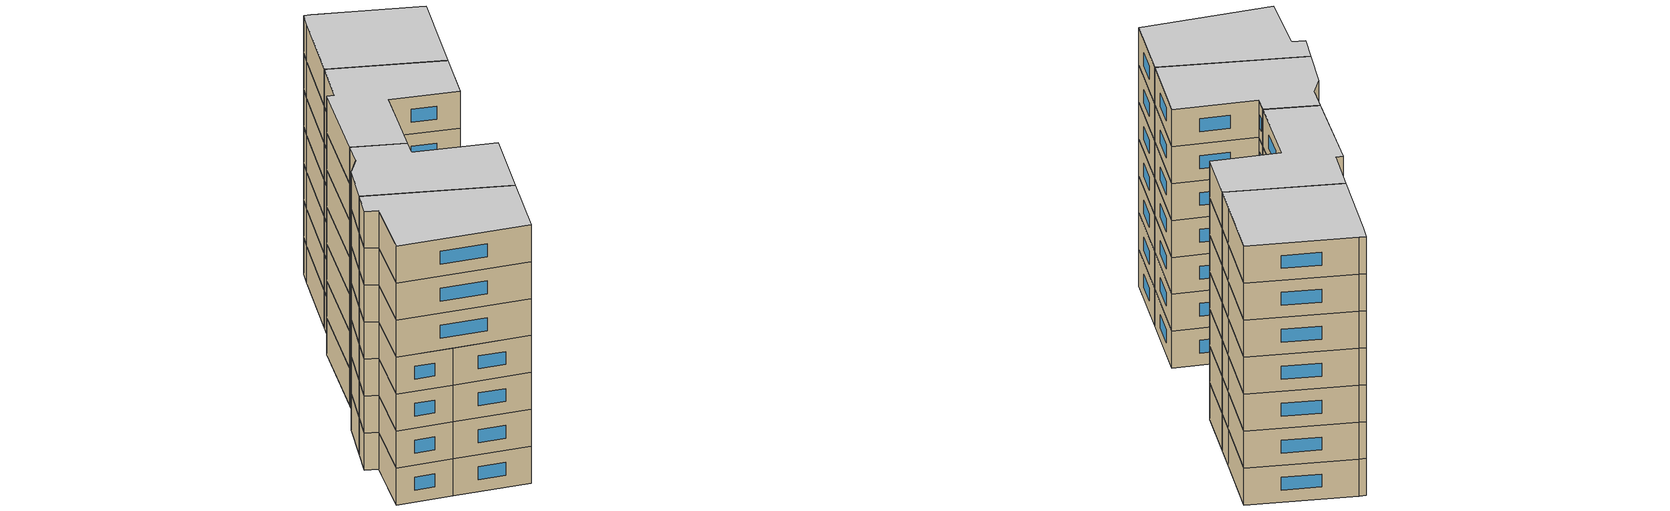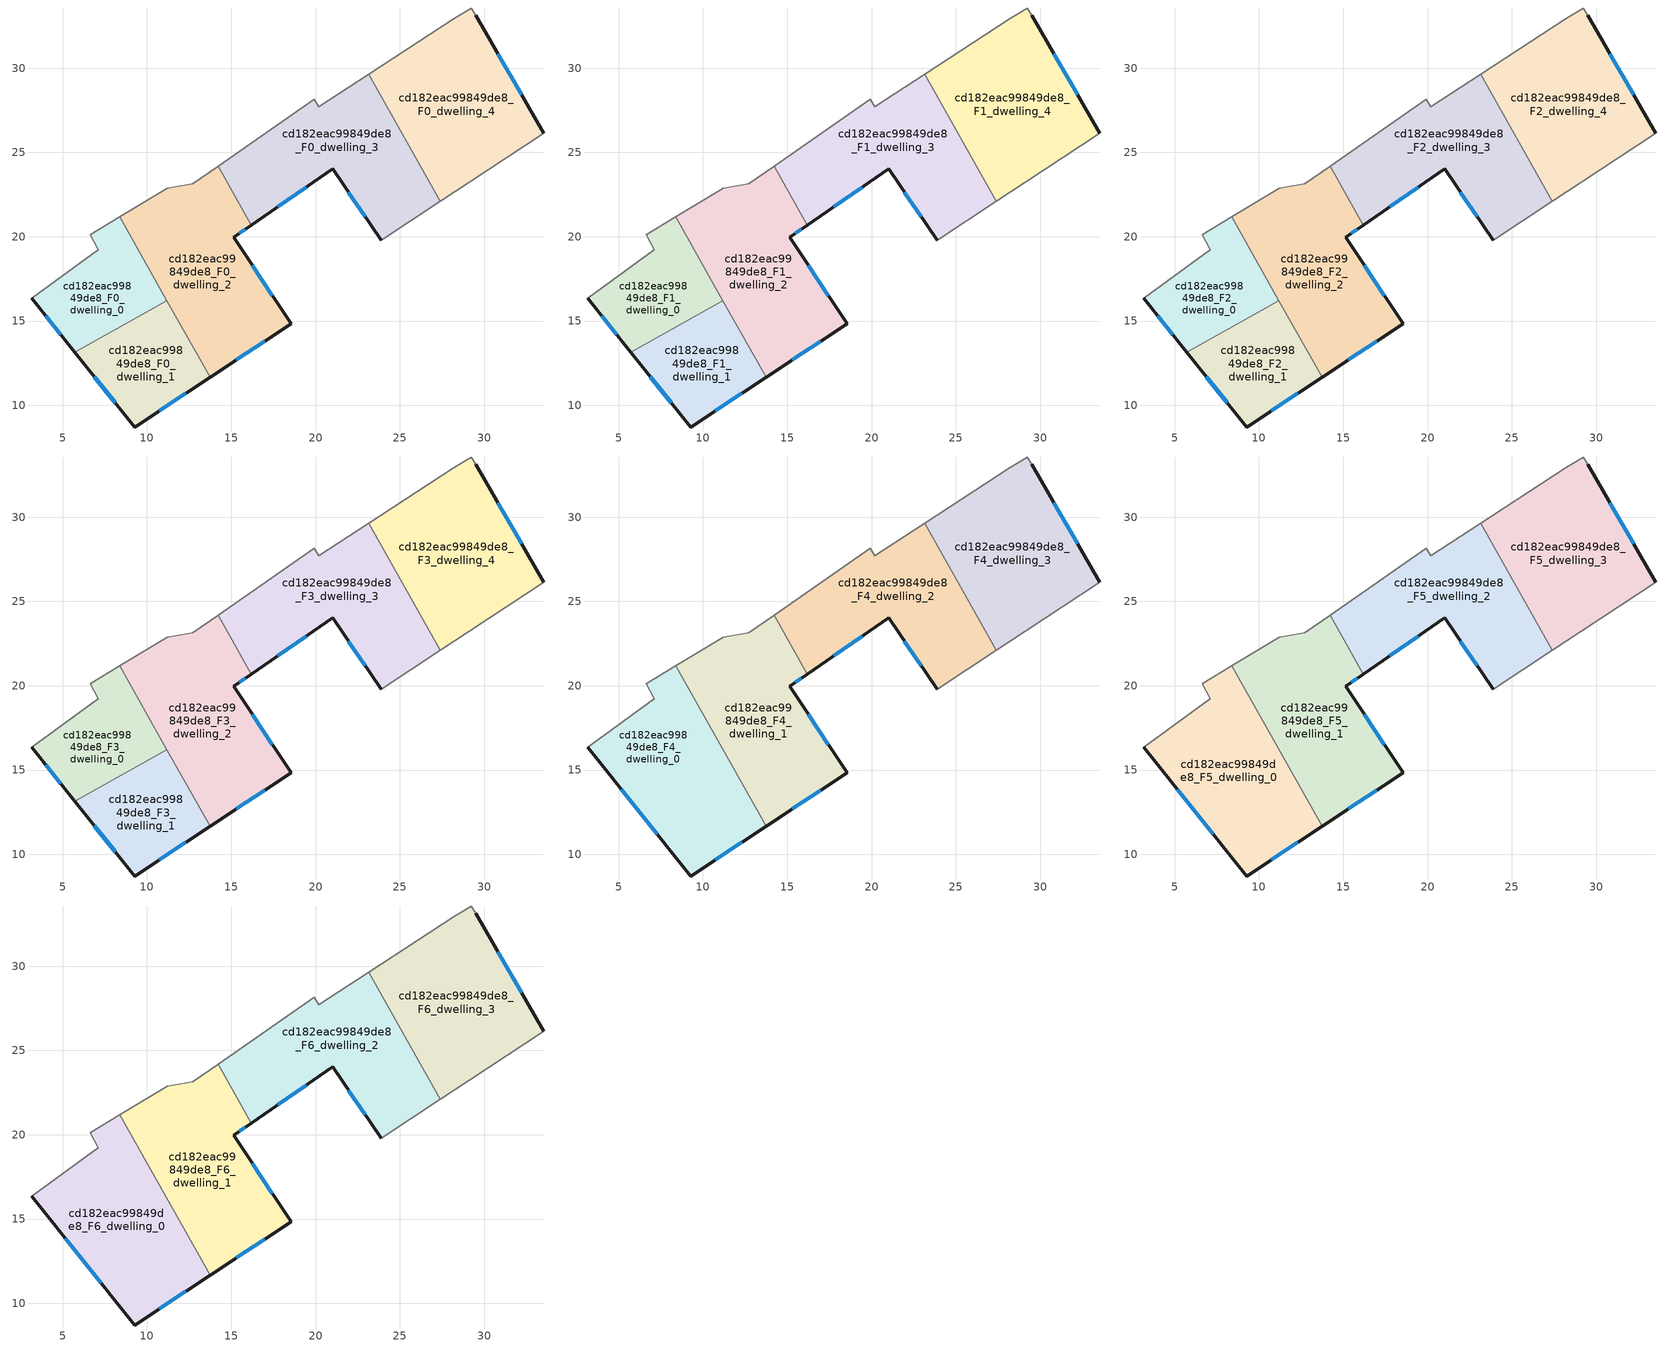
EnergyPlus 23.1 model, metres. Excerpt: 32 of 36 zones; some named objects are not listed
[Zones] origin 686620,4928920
cd182eac99849de8_F0_dwelling_0
 floor ground (EU_floor_Construction): 8.39,21.18 11.18,16.21 5.73,13.15 3.15,16.36 7.1,19.23 6.64,20.12 z0
 wall outside (EU_wall_Construction): 3.15,16.36 5.73,13.15 z0:3
 wall adiabatic (EU_wall_Construction): 8.39,21.18 6.64,20.12 7.1,19.23 3.15,16.36 z0:3
 wall to cd182eac99849de8_F0_dwelling_1 (EU_wall_Construction): 5.73,13.15 11.18,16.21 z0:3
 wall to cd182eac99849de8_F0_dwelling_2 (EU_wall_Construction): 11.18,16.21 8.39,21.18 z0:3
 window (EU_Window_Construction): 3.99,15.31 4.89,14.19 z0.98:2.02
cd182eac99849de8_F0_dwelling_1
 floor ground (EU_floor_Construction): 11.18,16.21 13.74,11.67 9.28,8.72 5.73,13.15 z0
 wall outside (EU_wall_Construction): 5.73,13.15 9.28,8.72 13.74,11.67 z0:3
 wall to cd182eac99849de8_F0_dwelling_2 (EU_wall_Construction): 13.74,11.67 11.18,16.21 z0:3
 window (EU_Window_Construction): 10.73,9.68 12.29,10.71 / 6.89,11.71 8.13,10.16 z0.98:2.02
cd182eac99849de8_F0_dwelling_2
 floor ground (EU_floor_Construction): 16.18,20.68 15.14,19.97 18.54,14.84 13.74,11.67 8.39,21.18 11.21,22.89 12.72,23.14 14.21,24.18 z0
 wall outside (EU_wall_Construction): 13.74,11.67 18.54,14.84 15.14,19.97 16.18,20.68 z0:3
 wall adiabatic (EU_wall_Construction): 14.21,24.18 12.72,23.14 11.21,22.89 8.39,21.18 z0:3
 wall to cd182eac99849de8_F0_dwelling_3 (EU_wall_Construction): 16.18,20.68 14.21,24.18 z0:3
 window (EU_Window_Construction): 15.48,20.2 15.84,20.45 / 17.44,16.51 16.25,18.3 / 15.3,12.7 16.98,13.81 z0.98:2.02
cd182eac99849de8_F0_dwelling_3
 floor ground (EU_floor_Construction): 23.15,29.63 27.39,22.1 23.88,19.8 21,24.03 16.18,20.68 14.21,24.18 19.91,28.16 20.18,27.7 z0
 wall outside (EU_wall_Construction): 16.18,20.68 21,24.03 23.88,19.8 z0:3
 wall adiabatic (EU_wall_Construction): 23.88,19.8 27.39,22.1 / 23.15,29.63 20.18,27.7 19.91,28.16 14.21,24.18 z0:3
 wall to cd182eac99849de8_F0_dwelling_4 (EU_wall_Construction): 27.39,22.1 23.15,29.63 z0:3
 window (EU_Window_Construction): 21.94,22.65 22.95,21.17 / 17.75,21.77 19.43,22.94 z0.98:2.02
cd182eac99849de8_F0_dwelling_4
 floor ground (EU_floor_Construction): 29.49,33.14 33.54,26.14 29.11,23.24 27.39,22.1 23.15,29.63 28.19,32.92 29.23,33.57 z0
 wall outside (EU_wall_Construction): 33.54,26.14 29.49,33.14 z0:3
 wall adiabatic (EU_wall_Construction): 27.39,22.1 29.11,23.24 33.54,26.14 / 29.49,33.14 29.23,33.57 28.19,32.92 23.15,29.63 z0:3
 window (EU_Window_Construction): 32.23,28.41 30.81,30.86 z0.98:2.02
cd182eac99849de8_F1_dwelling_0
 floor to cd182eac99849de8_F0_dwelling_0 (EU_floor_Construction): 8.39,21.18 11.18,16.21 5.73,13.15 3.15,16.36 7.1,19.23 6.64,20.12 z3
 wall outside (EU_wall_Construction): 3.15,16.36 5.73,13.15 z3:6
 wall adiabatic (EU_wall_Construction): 8.39,21.18 6.64,20.12 7.1,19.23 3.15,16.36 z3:6
 wall to cd182eac99849de8_F1_dwelling_1 (EU_wall_Construction): 5.73,13.15 11.18,16.21 z3:6
 wall to cd182eac99849de8_F1_dwelling_2 (EU_wall_Construction): 11.18,16.21 8.39,21.18 z3:6
 window (EU_Window_Construction): 3.99,15.31 4.89,14.19 z3.98:5.02
cd182eac99849de8_F1_dwelling_1
 floor to cd182eac99849de8_F0_dwelling_1 (EU_floor_Construction): 11.18,16.21 13.74,11.67 9.28,8.72 5.73,13.15 z3
 wall outside (EU_wall_Construction): 5.73,13.15 9.28,8.72 13.74,11.67 z3:6
 wall to cd182eac99849de8_F1_dwelling_2 (EU_wall_Construction): 13.74,11.67 11.18,16.21 z3:6
 window (EU_Window_Construction): 10.73,9.68 12.29,10.71 / 6.89,11.71 8.13,10.16 z3.98:5.02
cd182eac99849de8_F1_dwelling_2
 floor to cd182eac99849de8_F0_dwelling_2 (EU_floor_Construction): 16.18,20.68 15.14,19.97 18.54,14.84 13.74,11.67 8.39,21.18 11.21,22.89 12.72,23.14 14.21,24.18 z3
 wall outside (EU_wall_Construction): 13.74,11.67 18.54,14.84 15.14,19.97 16.18,20.68 z3:6
 wall adiabatic (EU_wall_Construction): 14.21,24.18 12.72,23.14 11.21,22.89 8.39,21.18 z3:6
 wall to cd182eac99849de8_F1_dwelling_3 (EU_wall_Construction): 16.18,20.68 14.21,24.18 z3:6
 window (EU_Window_Construction): 15.48,20.2 15.84,20.45 / 17.44,16.51 16.25,18.3 / 15.3,12.7 16.98,13.81 z3.98:5.02
cd182eac99849de8_F1_dwelling_3
 floor to cd182eac99849de8_F0_dwelling_3 (EU_floor_Construction): 23.15,29.63 27.39,22.1 23.88,19.8 21,24.03 16.18,20.68 14.21,24.18 19.91,28.16 20.18,27.7 z3
 wall outside (EU_wall_Construction): 16.18,20.68 21,24.03 23.88,19.8 z3:6
 wall adiabatic (EU_wall_Construction): 23.88,19.8 27.39,22.1 / 23.15,29.63 20.18,27.7 19.91,28.16 14.21,24.18 z3:6
 wall to cd182eac99849de8_F1_dwelling_4 (EU_wall_Construction): 27.39,22.1 23.15,29.63 z3:6
 window (EU_Window_Construction): 21.94,22.65 22.95,21.17 / 17.75,21.77 19.43,22.94 z3.98:5.02
cd182eac99849de8_F1_dwelling_4
 floor to cd182eac99849de8_F0_dwelling_4 (EU_floor_Construction): 29.49,33.14 33.54,26.14 29.11,23.24 27.39,22.1 23.15,29.63 28.19,32.92 29.23,33.57 z3
 wall outside (EU_wall_Construction): 33.54,26.14 29.49,33.14 z3:6
 wall adiabatic (EU_wall_Construction): 27.39,22.1 29.11,23.24 33.54,26.14 / 29.49,33.14 29.23,33.57 28.19,32.92 23.15,29.63 z3:6
 window (EU_Window_Construction): 32.23,28.41 30.81,30.86 z3.98:5.02
cd182eac99849de8_F2_dwelling_0
 floor to cd182eac99849de8_F1_dwelling_0 (EU_floor_Construction): 8.39,21.18 11.18,16.21 5.73,13.15 3.15,16.36 7.1,19.23 6.64,20.12 z6
 wall outside (EU_wall_Construction): 3.15,16.36 5.73,13.15 z6:9
 wall adiabatic (EU_wall_Construction): 8.39,21.18 6.64,20.12 7.1,19.23 3.15,16.36 z6:9
 wall to cd182eac99849de8_F2_dwelling_1 (EU_wall_Construction): 5.73,13.15 11.18,16.21 z6:9
 wall to cd182eac99849de8_F2_dwelling_2 (EU_wall_Construction): 11.18,16.21 8.39,21.18 z6:9
 window (EU_Window_Construction): 3.99,15.31 4.89,14.19 z6.98:8.02
cd182eac99849de8_F2_dwelling_1
 floor to cd182eac99849de8_F1_dwelling_1 (EU_floor_Construction): 11.18,16.21 13.74,11.67 9.28,8.72 5.73,13.15 z6
 wall outside (EU_wall_Construction): 5.73,13.15 9.28,8.72 13.74,11.67 z6:9
 wall to cd182eac99849de8_F2_dwelling_2 (EU_wall_Construction): 13.74,11.67 11.18,16.21 z6:9
 window (EU_Window_Construction): 10.73,9.68 12.29,10.71 / 6.89,11.71 8.13,10.16 z6.98:8.02
cd182eac99849de8_F2_dwelling_2
 floor to cd182eac99849de8_F1_dwelling_2 (EU_floor_Construction): 16.18,20.68 15.14,19.97 18.54,14.84 13.74,11.67 8.39,21.18 11.21,22.89 12.72,23.14 14.21,24.18 z6
 wall outside (EU_wall_Construction): 13.74,11.67 18.54,14.84 15.14,19.97 16.18,20.68 z6:9
 wall adiabatic (EU_wall_Construction): 14.21,24.18 12.72,23.14 11.21,22.89 8.39,21.18 z6:9
 wall to cd182eac99849de8_F2_dwelling_3 (EU_wall_Construction): 16.18,20.68 14.21,24.18 z6:9
 window (EU_Window_Construction): 15.48,20.2 15.84,20.45 / 17.44,16.51 16.25,18.3 / 15.3,12.7 16.98,13.81 z6.98:8.02
cd182eac99849de8_F2_dwelling_3
 floor to cd182eac99849de8_F1_dwelling_3 (EU_floor_Construction): 23.15,29.63 27.39,22.1 23.88,19.8 21,24.03 16.18,20.68 14.21,24.18 19.91,28.16 20.18,27.7 z6
 wall outside (EU_wall_Construction): 16.18,20.68 21,24.03 23.88,19.8 z6:9
 wall adiabatic (EU_wall_Construction): 23.88,19.8 27.39,22.1 / 23.15,29.63 20.18,27.7 19.91,28.16 14.21,24.18 z6:9
 wall to cd182eac99849de8_F2_dwelling_4 (EU_wall_Construction): 27.39,22.1 23.15,29.63 z6:9
 window (EU_Window_Construction): 21.94,22.65 22.95,21.17 / 17.75,21.77 19.43,22.94 z6.98:8.02
cd182eac99849de8_F2_dwelling_4
 floor to cd182eac99849de8_F1_dwelling_4 (EU_floor_Construction): 29.49,33.14 33.54,26.14 29.11,23.24 27.39,22.1 23.15,29.63 28.19,32.92 29.23,33.57 z6
 wall outside (EU_wall_Construction): 33.54,26.14 29.49,33.14 z6:9
 wall adiabatic (EU_wall_Construction): 27.39,22.1 29.11,23.24 33.54,26.14 / 29.49,33.14 29.23,33.57 28.19,32.92 23.15,29.63 z6:9
 window (EU_Window_Construction): 32.23,28.41 30.81,30.86 z6.98:8.02
cd182eac99849de8_F3_dwelling_0
 floor to cd182eac99849de8_F2_dwelling_0 (EU_floor_Construction): 8.39,21.18 11.18,16.21 5.73,13.15 3.15,16.36 7.1,19.23 6.64,20.12 z9
 wall outside (EU_wall_Construction): 3.15,16.36 5.73,13.15 z9:12
 wall adiabatic (EU_wall_Construction): 8.39,21.18 6.64,20.12 7.1,19.23 3.15,16.36 z9:12
 wall to cd182eac99849de8_F3_dwelling_1 (EU_wall_Construction): 5.73,13.15 11.18,16.21 z9:12
 wall to cd182eac99849de8_F3_dwelling_2 (EU_wall_Construction): 11.18,16.21 8.39,21.18 z9:12
 window (EU_Window_Construction): 3.99,15.31 4.89,14.19 z9.98:11.02
cd182eac99849de8_F3_dwelling_1
 floor to cd182eac99849de8_F2_dwelling_1 (EU_floor_Construction): 11.18,16.21 13.74,11.67 9.28,8.72 5.73,13.15 z9
 wall outside (EU_wall_Construction): 5.73,13.15 9.28,8.72 13.74,11.67 z9:12
 wall to cd182eac99849de8_F3_dwelling_2 (EU_wall_Construction): 13.74,11.67 11.18,16.21 z9:12
 window (EU_Window_Construction): 10.73,9.68 12.29,10.71 / 6.89,11.71 8.13,10.16 z9.98:11.02
cd182eac99849de8_F3_dwelling_2
 floor to cd182eac99849de8_F2_dwelling_2 (EU_floor_Construction): 16.18,20.68 15.14,19.97 18.54,14.84 13.74,11.67 8.39,21.18 11.21,22.89 12.72,23.14 14.21,24.18 z9
 wall outside (EU_wall_Construction): 13.74,11.67 18.54,14.84 15.14,19.97 16.18,20.68 z9:12
 wall adiabatic (EU_wall_Construction): 14.21,24.18 12.72,23.14 11.21,22.89 8.39,21.18 z9:12
 wall to cd182eac99849de8_F3_dwelling_3 (EU_wall_Construction): 16.18,20.68 14.21,24.18 z9:12
 window (EU_Window_Construction): 15.48,20.2 15.84,20.45 / 17.44,16.51 16.25,18.3 / 15.3,12.7 16.98,13.81 z9.98:11.02
cd182eac99849de8_F3_dwelling_3
 floor to cd182eac99849de8_F2_dwelling_3 (EU_floor_Construction): 23.15,29.63 27.39,22.1 23.88,19.8 21,24.03 16.18,20.68 14.21,24.18 19.91,28.16 20.18,27.7 z9
 wall outside (EU_wall_Construction): 16.18,20.68 21,24.03 23.88,19.8 z9:12
 wall adiabatic (EU_wall_Construction): 23.88,19.8 27.39,22.1 / 23.15,29.63 20.18,27.7 19.91,28.16 14.21,24.18 z9:12
 wall to cd182eac99849de8_F3_dwelling_4 (EU_wall_Construction): 27.39,22.1 23.15,29.63 z9:12
 window (EU_Window_Construction): 21.94,22.65 22.95,21.17 / 17.75,21.77 19.43,22.94 z9.98:11.02
cd182eac99849de8_F3_dwelling_4
 floor to cd182eac99849de8_F2_dwelling_4 (EU_floor_Construction): 29.49,33.14 33.54,26.14 29.11,23.24 27.39,22.1 23.15,29.63 28.19,32.92 29.23,33.57 z9
 wall outside (EU_wall_Construction): 33.54,26.14 29.49,33.14 z9:12
 wall adiabatic (EU_wall_Construction): 27.39,22.1 29.11,23.24 33.54,26.14 / 29.49,33.14 29.23,33.57 28.19,32.92 23.15,29.63 z9:12
 window (EU_Window_Construction): 32.23,28.41 30.81,30.86 z9.98:11.02
cd182eac99849de8_F4_dwelling_0
 floor to cd182eac99849de8_F3_dwelling_0 (EU_floor_Construction): 8.39,21.18 11.18,16.21 5.73,13.15 3.15,16.36 7.1,19.23 6.64,20.12 z12
 floor to cd182eac99849de8_F3_dwelling_1 (EU_floor_Construction): 11.18,16.21 13.74,11.67 9.28,8.72 5.73,13.15 z12
 wall outside (EU_wall_Construction): 3.15,16.36 9.28,8.72 13.74,11.67 z12:15
 wall adiabatic (EU_wall_Construction): 8.39,21.18 6.64,20.12 7.1,19.23 3.15,16.36 z12:15
 wall to cd182eac99849de8_F4_dwelling_1 (EU_wall_Construction): 13.74,11.67 8.39,21.18 z12:15
 window (EU_Window_Construction): 5.15,13.87 7.29,11.2 / 10.73,9.68 12.29,10.71 z12.98:14.02
cd182eac99849de8_F4_dwelling_1
 floor to cd182eac99849de8_F3_dwelling_2 (EU_floor_Construction): 16.18,20.68 15.14,19.97 18.54,14.84 13.74,11.67 8.39,21.18 11.21,22.89 12.72,23.14 14.21,24.18 z12
 wall outside (EU_wall_Construction): 13.74,11.67 18.54,14.84 15.14,19.97 16.18,20.68 z12:15
 wall adiabatic (EU_wall_Construction): 14.21,24.18 12.72,23.14 11.21,22.89 8.39,21.18 z12:15
 wall to cd182eac99849de8_F4_dwelling_2 (EU_wall_Construction): 16.18,20.68 14.21,24.18 z12:15
 window (EU_Window_Construction): 15.48,20.2 15.84,20.45 / 17.44,16.51 16.25,18.3 / 15.3,12.7 16.98,13.81 z12.98:14.02
cd182eac99849de8_F4_dwelling_2
 floor to cd182eac99849de8_F3_dwelling_3 (EU_floor_Construction): 23.15,29.63 27.39,22.1 23.88,19.8 21,24.03 16.18,20.68 14.21,24.18 19.91,28.16 20.18,27.7 z12
 wall outside (EU_wall_Construction): 16.18,20.68 21,24.03 23.88,19.8 z12:15
 wall adiabatic (EU_wall_Construction): 23.88,19.8 27.39,22.1 / 23.15,29.63 20.18,27.7 19.91,28.16 14.21,24.18 z12:15
 wall to cd182eac99849de8_F4_dwelling_3 (EU_wall_Construction): 27.39,22.1 23.15,29.63 z12:15
 window (EU_Window_Construction): 21.94,22.65 22.95,21.17 / 17.75,21.77 19.43,22.94 z12.98:14.02
cd182eac99849de8_F4_dwelling_3
 floor to cd182eac99849de8_F3_dwelling_4 (EU_floor_Construction): 29.49,33.14 33.54,26.14 29.11,23.24 27.39,22.1 23.15,29.63 28.19,32.92 29.23,33.57 z12
 wall outside (EU_wall_Construction): 33.54,26.14 29.49,33.14 z12:15
 wall adiabatic (EU_wall_Construction): 27.39,22.1 29.11,23.24 33.54,26.14 / 29.49,33.14 29.23,33.57 28.19,32.92 23.15,29.63 z12:15
 window (EU_Window_Construction): 32.23,28.41 30.81,30.86 z12.98:14.02
cd182eac99849de8_F5_dwelling_0
 floor to cd182eac99849de8_F4_dwelling_0 (EU_floor_Construction): 8.39,21.18 13.74,11.67 9.28,8.72 3.15,16.36 7.1,19.23 6.64,20.12 z15
 wall outside (EU_wall_Construction): 3.15,16.36 9.28,8.72 13.74,11.67 z15:18
 wall adiabatic (EU_wall_Construction): 8.39,21.18 6.64,20.12 7.1,19.23 3.15,16.36 z15:18
 wall to cd182eac99849de8_F5_dwelling_1 (EU_wall_Construction): 13.74,11.67 8.39,21.18 z15:18
 window (EU_Window_Construction): 5.15,13.87 7.29,11.2 / 10.73,9.68 12.29,10.71 z15.98:17.02
cd182eac99849de8_F5_dwelling_1
 floor to cd182eac99849de8_F4_dwelling_1 (EU_floor_Construction): 16.18,20.68 15.14,19.97 18.54,14.84 13.74,11.67 8.39,21.18 11.21,22.89 12.72,23.14 14.21,24.18 z15
 wall outside (EU_wall_Construction): 13.74,11.67 18.54,14.84 15.14,19.97 16.18,20.68 z15:18
 wall adiabatic (EU_wall_Construction): 14.21,24.18 12.72,23.14 11.21,22.89 8.39,21.18 z15:18
 wall to cd182eac99849de8_F5_dwelling_2 (EU_wall_Construction): 16.18,20.68 14.21,24.18 z15:18
 window (EU_Window_Construction): 15.48,20.2 15.84,20.45 / 17.44,16.51 16.25,18.3 / 15.3,12.7 16.98,13.81 z15.98:17.02
cd182eac99849de8_F5_dwelling_2
 floor to cd182eac99849de8_F4_dwelling_2 (EU_floor_Construction): 23.15,29.63 27.39,22.1 23.88,19.8 21,24.03 16.18,20.68 14.21,24.18 19.91,28.16 20.18,27.7 z15
 wall outside (EU_wall_Construction): 16.18,20.68 21,24.03 23.88,19.8 z15:18
 wall adiabatic (EU_wall_Construction): 23.88,19.8 27.39,22.1 / 23.15,29.63 20.18,27.7 19.91,28.16 14.21,24.18 z15:18
 wall to cd182eac99849de8_F5_dwelling_3 (EU_wall_Construction): 27.39,22.1 23.15,29.63 z15:18
 window (EU_Window_Construction): 21.94,22.65 22.95,21.17 / 17.75,21.77 19.43,22.94 z15.98:17.02
cd182eac99849de8_F5_dwelling_3
 floor to cd182eac99849de8_F4_dwelling_3 (EU_floor_Construction): 29.49,33.14 33.54,26.14 29.11,23.24 27.39,22.1 23.15,29.63 28.19,32.92 29.23,33.57 z15
 wall outside (EU_wall_Construction): 33.54,26.14 29.49,33.14 z15:18
 wall adiabatic (EU_wall_Construction): 27.39,22.1 29.11,23.24 33.54,26.14 / 29.49,33.14 29.23,33.57 28.19,32.92 23.15,29.63 z15:18
 window (EU_Window_Construction): 32.23,28.41 30.81,30.86 z15.98:17.02
cd182eac99849de8_F6_dwelling_0
 floor to cd182eac99849de8_F5_dwelling_0 (EU_floor_Construction): 8.39,21.18 13.74,11.67 9.28,8.72 3.15,16.36 7.1,19.23 6.64,20.12 z18
 wall outside (EU_wall_Construction): 3.15,16.36 9.28,8.72 13.74,11.67 z18:21
 wall adiabatic (EU_wall_Construction): 8.39,21.18 6.64,20.12 7.1,19.23 3.15,16.36 z18:21
 wall to cd182eac99849de8_F6_dwelling_1 (EU_wall_Construction): 13.74,11.67 8.39,21.18 z18:21
 window (EU_Window_Construction): 5.15,13.87 7.29,11.2 / 10.73,9.68 12.29,10.71 z18.98:20.02
 ceiling to cd182eac99849de8_F7_dwelling_0 (EU_floor_Construction): 13.74,11.67 8.39,21.18 6.64,20.12 7.1,19.23 3.15,16.36 9.28,8.72 z21
cd182eac99849de8_F6_dwelling_1
 floor to cd182eac99849de8_F5_dwelling_1 (EU_floor_Construction): 16.18,20.68 15.14,19.97 18.54,14.84 13.74,11.67 8.39,21.18 11.21,22.89 12.72,23.14 14.21,24.18 z18
 wall outside (EU_wall_Construction): 13.74,11.67 18.54,14.84 15.14,19.97 16.18,20.68 z18:21
 wall adiabatic (EU_wall_Construction): 14.21,24.18 12.72,23.14 11.21,22.89 8.39,21.18 z18:21
 wall to cd182eac99849de8_F6_dwelling_2 (EU_wall_Construction): 16.18,20.68 14.21,24.18 z18:21
 window (EU_Window_Construction): 15.48,20.2 15.84,20.45 / 17.44,16.51 16.25,18.3 / 15.3,12.7 16.98,13.81 z18.98:20.02
 ceiling to cd182eac99849de8_F7_dwelling_1 (EU_floor_Construction): 18.54,14.84 15.14,19.97 16.18,20.68 14.21,24.18 12.72,23.14 11.21,22.89 8.39,21.18 13.74,11.67 z21
cd182eac99849de8_F6_dwelling_2
 floor to cd182eac99849de8_F5_dwelling_2 (EU_floor_Construction): 23.15,29.63 27.39,22.1 23.88,19.8 21,24.03 16.18,20.68 14.21,24.18 19.91,28.16 20.18,27.7 z18
 wall outside (EU_wall_Construction): 16.18,20.68 21,24.03 23.88,19.8 z18:21
 wall adiabatic (EU_wall_Construction): 23.88,19.8 27.39,22.1 / 23.15,29.63 20.18,27.7 19.91,28.16 14.21,24.18 z18:21
 wall to cd182eac99849de8_F6_dwelling_3 (EU_wall_Construction): 27.39,22.1 23.15,29.63 z18:21
 window (EU_Window_Construction): 21.94,22.65 22.95,21.17 / 17.75,21.77 19.43,22.94 z18.98:20.02
 ceiling to cd182eac99849de8_F7_dwelling_2 (EU_floor_Construction): 27.39,22.1 23.15,29.63 20.18,27.7 19.91,28.16 14.21,24.18 16.18,20.68 21,24.03 23.88,19.8 z21
cd182eac99849de8_F6_dwelling_3
 floor to cd182eac99849de8_F5_dwelling_3 (EU_floor_Construction): 29.49,33.14 33.54,26.14 29.11,23.24 27.39,22.1 23.15,29.63 28.19,32.92 29.23,33.57 z18
 wall outside (EU_wall_Construction): 33.54,26.14 29.49,33.14 z18:21
 wall adiabatic (EU_wall_Construction): 27.39,22.1 29.11,23.24 33.54,26.14 / 29.49,33.14 29.23,33.57 28.19,32.92 23.15,29.63 z18:21
 window (EU_Window_Construction): 32.23,28.41 30.81,30.86 z18.98:20.02
 ceiling to cd182eac99849de8_F7_dwelling_3 (EU_floor_Construction): 33.54,26.14 29.49,33.14 29.23,33.57 28.19,32.92 23.15,29.63 27.39,22.1 29.11,23.24 z21
[Building]
EU S2 Campaign: North Axis=0; Terrain=City; Solar Distribution=FullExterior
[Site:Location]
Bologna: Latitude=44.5; Longitude=11.25; Time Zone=1; Elevation=37
[SizingPeriod:WeatherFileDays]
AnnualSizingPeriod: Begin Month=1; Begin Day of Month=1; End Month=12; End Day of Month=31; Day of Week for Start Day=Monday; Use Weather File Daylight Saving Period=No; Use Weather File Rain and Snow Indicators=No
[MATERIAL]
EU_InternalMass_Material: Roughness=MediumRough; Thickness=0.1; Conductivity=1; Density=1800; Specific Heat=900; Thermal Absorptance=0.9; Solar Absorptance=0.7; Visible Absorptance=0.7
[MATERIAL:NOMASS] Roughness=MediumRough; Thermal Absorptance=0.9; Solar Absorptance=0.7; Visible Absorptance=0.7
Name | Thermal Resistance
EU_wall_NoMass | 0.905828
EU_floor_NoMass | 0.67114
[WINDOWMATERIAL:SIMPLEGLAZINGSYSTEM]
EU_Window_SimpleGlazing: UFactor=4.52486; Solar Heat Gain Coefficient=0.85; Visible Transmittance=0.85
[CONSTRUCTION]
EU_wall_Construction: EU_wall_NoMass
EU_floor_Construction: EU_floor_NoMass
EU_Window_Construction: EU_Window_SimpleGlazing
EU_InternalMass_Construction: EU_InternalMass_Material
[ZONE] Type=1; Multiplier=1; Ceiling Height=autocalculate; Floor Area=autocalculate; Part of Total Floor Area=Yes
Name | Volume
cd182eac99849de8_F0_dwelling_0 | 94.3425
cd182eac99849de8_F1_dwelling_0; cd182eac99849de8_F2_dwelling_0; cd182eac99849de8_F3_dwelling_0 | 94.3411
cd182eac99849de8_F4_dwelling_0 | 188.669
cd182eac99849de8_F5_dwelling_0; cd182eac99849de8_F6_dwelling_0 | 188.674
cd182eac99849de8_F0_dwelling_1; cd182eac99849de8_F1_dwelling_1; cd182eac99849de8_F2_dwelling_1; cd182eac99849de8_F3_dwelling_1 | 94.3323
cd182eac99849de8_F4_dwelling_1; cd182eac99849de8_F5_dwelling_1; cd182eac99849de8_F6_dwelling_1; cd182eac99849de8_F0_dwelling_2; cd182eac99849de8_F1_dwelling_2; cd182eac99849de8_F2_dwelling_2; cd182eac99849de8_F3_dwelling_2 | 188.664
cd182eac99849de8_F4_dwelling_2; cd182eac99849de8_F5_dwelling_2; cd182eac99849de8_F6_dwelling_2; cd182eac99849de8_F1_dwelling_3; cd182eac99849de8_F2_dwelling_3; cd182eac99849de8_F3_dwelling_3 | 188.659
cd182eac99849de8_F0_dwelling_3 | 188.66
cd182eac99849de8_F4_dwelling_3; cd182eac99849de8_F5_dwelling_3; cd182eac99849de8_F6_dwelling_3; cd182eac99849de8_F1_dwelling_4; cd182eac99849de8_F2_dwelling_4; cd182eac99849de8_F3_dwelling_4 | 188.67
cd182eac99849de8_F0_dwelling_4 | 188.673
[INTERNALMASS] Construction=EU_InternalMass_Construction
Name | Zone or ZoneList | Surface Area
cd182eac99849de8_F0_dwelling_0_EU_InternalMass | cd182eac99849de8_F0_dwelling_0 | 31.4472
cd182eac99849de8_F0_dwelling_1_EU_InternalMass | cd182eac99849de8_F0_dwelling_1 | 31.4439
cd182eac99849de8_F0_dwelling_2_EU_InternalMass | cd182eac99849de8_F0_dwelling_2 | 62.8879
cd182eac99849de8_F0_dwelling_3_EU_InternalMass | cd182eac99849de8_F0_dwelling_3 | 62.8865
cd182eac99849de8_F0_dwelling_4_EU_InternalMass | cd182eac99849de8_F0_dwelling_4 | 62.8907
cd182eac99849de8_F1_dwelling_0_EU_InternalMass | cd182eac99849de8_F1_dwelling_0 | 31.4472
cd182eac99849de8_F1_dwelling_1_EU_InternalMass | cd182eac99849de8_F1_dwelling_1 | 31.4439
cd182eac99849de8_F1_dwelling_2_EU_InternalMass | cd182eac99849de8_F1_dwelling_2 | 62.8879
cd182eac99849de8_F1_dwelling_3_EU_InternalMass | cd182eac99849de8_F1_dwelling_3 | 62.8865
cd182eac99849de8_F1_dwelling_4_EU_InternalMass | cd182eac99849de8_F1_dwelling_4 | 62.8907
cd182eac99849de8_F2_dwelling_0_EU_InternalMass | cd182eac99849de8_F2_dwelling_0 | 31.4472
cd182eac99849de8_F2_dwelling_1_EU_InternalMass | cd182eac99849de8_F2_dwelling_1 | 31.4439
cd182eac99849de8_F2_dwelling_2_EU_InternalMass | cd182eac99849de8_F2_dwelling_2 | 62.8879
cd182eac99849de8_F2_dwelling_3_EU_InternalMass | cd182eac99849de8_F2_dwelling_3 | 62.8865
cd182eac99849de8_F2_dwelling_4_EU_InternalMass | cd182eac99849de8_F2_dwelling_4 | 62.8907
cd182eac99849de8_F3_dwelling_0_EU_InternalMass | cd182eac99849de8_F3_dwelling_0 | 31.4472
cd182eac99849de8_F3_dwelling_1_EU_InternalMass | cd182eac99849de8_F3_dwelling_1 | 31.4439
cd182eac99849de8_F3_dwelling_2_EU_InternalMass | cd182eac99849de8_F3_dwelling_2 | 62.8879
cd182eac99849de8_F3_dwelling_3_EU_InternalMass | cd182eac99849de8_F3_dwelling_3 | 62.8865
cd182eac99849de8_F3_dwelling_4_EU_InternalMass | cd182eac99849de8_F3_dwelling_4 | 62.8907
cd182eac99849de8_F4_dwelling_0_EU_InternalMass | cd182eac99849de8_F4_dwelling_0 | 62.8915
cd182eac99849de8_F4_dwelling_1_EU_InternalMass | cd182eac99849de8_F4_dwelling_1 | 62.8879
cd182eac99849de8_F4_dwelling_2_EU_InternalMass | cd182eac99849de8_F4_dwelling_2 | 62.8865
cd182eac99849de8_F4_dwelling_3_EU_InternalMass | cd182eac99849de8_F4_dwelling_3 | 62.8907
cd182eac99849de8_F5_dwelling_0_EU_InternalMass | cd182eac99849de8_F5_dwelling_0 | 62.8915
cd182eac99849de8_F5_dwelling_1_EU_InternalMass | cd182eac99849de8_F5_dwelling_1 | 62.8879
cd182eac99849de8_F5_dwelling_2_EU_InternalMass | cd182eac99849de8_F5_dwelling_2 | 62.8865
cd182eac99849de8_F5_dwelling_3_EU_InternalMass | cd182eac99849de8_F5_dwelling_3 | 62.8907
cd182eac99849de8_F6_dwelling_0_EU_InternalMass | cd182eac99849de8_F6_dwelling_0 | 62.8915
cd182eac99849de8_F6_dwelling_1_EU_InternalMass | cd182eac99849de8_F6_dwelling_1 | 62.8879
cd182eac99849de8_F6_dwelling_2_EU_InternalMass | cd182eac99849de8_F6_dwelling_2 | 62.8865
cd182eac99849de8_F6_dwelling_3_EU_InternalMass | cd182eac99849de8_F6_dwelling_3 | 62.8907
[OTHEREQUIPMENT] Fuel Type=Electricity; Design Level Calculation Method=Watts/Area; Power per Zone Floor Area=1; Fraction Latent=0; Fraction Radiant=0; Fraction Lost=0; Carbon Dioxide Generation Rate=0; EndUse Subcategory=EU_Step8_InternalGains
Name | Zone or ZoneList or Space or SpaceList | Schedule
EU_Step8_InternalGain_cd182eac99849de8_F0_dwelling_0_f000 | cd182eac99849de8_F0_dwelling_0 | EU_Step8_GainSchedule_cd182eac99849de8_F0_dwelling_0_f000
EU_Step8_InternalGain_cd182eac99849de8_F0_dwelling_1_f000 | cd182eac99849de8_F0_dwelling_1 | EU_Step8_GainSchedule_cd182eac99849de8_F0_dwelling_1_f000
EU_Step8_InternalGain_cd182eac99849de8_F0_dwelling_2_f000 | cd182eac99849de8_F0_dwelling_2 | EU_Step8_GainSchedule_cd182eac99849de8_F0_dwelling_2_f000
EU_Step8_InternalGain_cd182eac99849de8_F0_dwelling_3_f000 | cd182eac99849de8_F0_dwelling_3 | EU_Step8_GainSchedule_cd182eac99849de8_F0_dwelling_3_f000
EU_Step8_InternalGain_cd182eac99849de8_F0_dwelling_4_f000 | cd182eac99849de8_F0_dwelling_4 | EU_Step8_GainSchedule_cd182eac99849de8_F0_dwelling_4_f000
EU_Step8_InternalGain_cd182eac99849de8_F1_dwelling_0_f000 | cd182eac99849de8_F1_dwelling_0 | EU_Step8_GainSchedule_cd182eac99849de8_F1_dwelling_0_f000
EU_Step8_InternalGain_cd182eac99849de8_F1_dwelling_1_f000 | cd182eac99849de8_F1_dwelling_1 | EU_Step8_GainSchedule_cd182eac99849de8_F1_dwelling_1_f000
EU_Step8_InternalGain_cd182eac99849de8_F1_dwelling_2_f000 | cd182eac99849de8_F1_dwelling_2 | EU_Step8_GainSchedule_cd182eac99849de8_F1_dwelling_2_f000
EU_Step8_InternalGain_cd182eac99849de8_F1_dwelling_3_f000 | cd182eac99849de8_F1_dwelling_3 | EU_Step8_GainSchedule_cd182eac99849de8_F1_dwelling_3_f000
EU_Step8_InternalGain_cd182eac99849de8_F1_dwelling_4_f000 | cd182eac99849de8_F1_dwelling_4 | EU_Step8_GainSchedule_cd182eac99849de8_F1_dwelling_4_f000
EU_Step8_InternalGain_cd182eac99849de8_F2_dwelling_0_f000 | cd182eac99849de8_F2_dwelling_0 | EU_Step8_GainSchedule_cd182eac99849de8_F2_dwelling_0_f000
EU_Step8_InternalGain_cd182eac99849de8_F2_dwelling_1_f000 | cd182eac99849de8_F2_dwelling_1 | EU_Step8_GainSchedule_cd182eac99849de8_F2_dwelling_1_f000
EU_Step8_InternalGain_cd182eac99849de8_F2_dwelling_2_f000 | cd182eac99849de8_F2_dwelling_2 | EU_Step8_GainSchedule_cd182eac99849de8_F2_dwelling_2_f000
EU_Step8_InternalGain_cd182eac99849de8_F2_dwelling_3_f000 | cd182eac99849de8_F2_dwelling_3 | EU_Step8_GainSchedule_cd182eac99849de8_F2_dwelling_3_f000
EU_Step8_InternalGain_cd182eac99849de8_F2_dwelling_4_f000 | cd182eac99849de8_F2_dwelling_4 | EU_Step8_GainSchedule_cd182eac99849de8_F2_dwelling_4_f000
EU_Step8_InternalGain_cd182eac99849de8_F3_dwelling_0_f000 | cd182eac99849de8_F3_dwelling_0 | EU_Step8_GainSchedule_cd182eac99849de8_F3_dwelling_0_f000
EU_Step8_InternalGain_cd182eac99849de8_F3_dwelling_1_f000 | cd182eac99849de8_F3_dwelling_1 | EU_Step8_GainSchedule_cd182eac99849de8_F3_dwelling_1_f000
EU_Step8_InternalGain_cd182eac99849de8_F3_dwelling_2_f000 | cd182eac99849de8_F3_dwelling_2 | EU_Step8_GainSchedule_cd182eac99849de8_F3_dwelling_2_f000
EU_Step8_InternalGain_cd182eac99849de8_F3_dwelling_3_f000 | cd182eac99849de8_F3_dwelling_3 | EU_Step8_GainSchedule_cd182eac99849de8_F3_dwelling_3_f000
EU_Step8_InternalGain_cd182eac99849de8_F3_dwelling_4_f000 | cd182eac99849de8_F3_dwelling_4 | EU_Step8_GainSchedule_cd182eac99849de8_F3_dwelling_4_f000
EU_Step8_InternalGain_cd182eac99849de8_F4_dwelling_0_f000 | cd182eac99849de8_F4_dwelling_0 | EU_Step8_GainSchedule_cd182eac99849de8_F4_dwelling_0_f000
EU_Step8_InternalGain_cd182eac99849de8_F4_dwelling_1_f000 | cd182eac99849de8_F4_dwelling_1 | EU_Step8_GainSchedule_cd182eac99849de8_F4_dwelling_1_f000
EU_Step8_InternalGain_cd182eac99849de8_F4_dwelling_2_f000 | cd182eac99849de8_F4_dwelling_2 | EU_Step8_GainSchedule_cd182eac99849de8_F4_dwelling_2_f000
EU_Step8_InternalGain_cd182eac99849de8_F4_dwelling_3_f000 | cd182eac99849de8_F4_dwelling_3 | EU_Step8_GainSchedule_cd182eac99849de8_F4_dwelling_3_f000
EU_Step8_InternalGain_cd182eac99849de8_F5_dwelling_0_f000 | cd182eac99849de8_F5_dwelling_0 | EU_Step8_GainSchedule_cd182eac99849de8_F5_dwelling_0_f000
EU_Step8_InternalGain_cd182eac99849de8_F5_dwelling_1_f000 | cd182eac99849de8_F5_dwelling_1 | EU_Step8_GainSchedule_cd182eac99849de8_F5_dwelling_1_f000
EU_Step8_InternalGain_cd182eac99849de8_F5_dwelling_2_f000 | cd182eac99849de8_F5_dwelling_2 | EU_Step8_GainSchedule_cd182eac99849de8_F5_dwelling_2_f000
EU_Step8_InternalGain_cd182eac99849de8_F5_dwelling_3_f000 | cd182eac99849de8_F5_dwelling_3 | EU_Step8_GainSchedule_cd182eac99849de8_F5_dwelling_3_f000
EU_Step8_InternalGain_cd182eac99849de8_F6_dwelling_0_f000 | cd182eac99849de8_F6_dwelling_0 | EU_Step8_GainSchedule_cd182eac99849de8_F6_dwelling_0_f000
EU_Step8_InternalGain_cd182eac99849de8_F6_dwelling_1_f000 | cd182eac99849de8_F6_dwelling_1 | EU_Step8_GainSchedule_cd182eac99849de8_F6_dwelling_1_f000
EU_Step8_InternalGain_cd182eac99849de8_F6_dwelling_2_f000 | cd182eac99849de8_F6_dwelling_2 | EU_Step8_GainSchedule_cd182eac99849de8_F6_dwelling_2_f000
EU_Step8_InternalGain_cd182eac99849de8_F6_dwelling_3_f000 | cd182eac99849de8_F6_dwelling_3 | EU_Step8_GainSchedule_cd182eac99849de8_F6_dwelling_3_f000
[ZONEVENTILATION:DESIGNFLOWRATE] Schedule=EU_AlwaysOn; Design Flow Rate Calculation Method=AirChanges/Hour; Air Changes per Hour=0.73129; Ventilation Type=Natural; Fan Pressure Rise=0; Fan Total Efficiency=1; Constant Term Coefficient=1; Temperature Term Coefficient=0; Velocity Term Coefficient=0; Velocity Squared Term Coefficient=0; Minimum Indoor Temperature=-100; Maximum Indoor Temperature=100; Delta Temperature=-100; Minimum Outdoor Temperature=-100; Maximum Outdoor Temperature=100; Maximum Wind Speed=40
Name | Zone or ZoneList or Space or SpaceList
EU_ConstantAir_cd182eac99849de8_F0_dwelling_0 | cd182eac99849de8_F0_dwelling_0
EU_ConstantAir_cd182eac99849de8_F0_dwelling_1 | cd182eac99849de8_F0_dwelling_1
EU_ConstantAir_cd182eac99849de8_F0_dwelling_2 | cd182eac99849de8_F0_dwelling_2
EU_ConstantAir_cd182eac99849de8_F0_dwelling_3 | cd182eac99849de8_F0_dwelling_3
EU_ConstantAir_cd182eac99849de8_F0_dwelling_4 | cd182eac99849de8_F0_dwelling_4
EU_ConstantAir_cd182eac99849de8_F1_dwelling_0 | cd182eac99849de8_F1_dwelling_0
EU_ConstantAir_cd182eac99849de8_F1_dwelling_1 | cd182eac99849de8_F1_dwelling_1
EU_ConstantAir_cd182eac99849de8_F1_dwelling_2 | cd182eac99849de8_F1_dwelling_2
EU_ConstantAir_cd182eac99849de8_F1_dwelling_3 | cd182eac99849de8_F1_dwelling_3
EU_ConstantAir_cd182eac99849de8_F1_dwelling_4 | cd182eac99849de8_F1_dwelling_4
EU_ConstantAir_cd182eac99849de8_F2_dwelling_0 | cd182eac99849de8_F2_dwelling_0
EU_ConstantAir_cd182eac99849de8_F2_dwelling_1 | cd182eac99849de8_F2_dwelling_1
EU_ConstantAir_cd182eac99849de8_F2_dwelling_2 | cd182eac99849de8_F2_dwelling_2
EU_ConstantAir_cd182eac99849de8_F2_dwelling_3 | cd182eac99849de8_F2_dwelling_3
EU_ConstantAir_cd182eac99849de8_F2_dwelling_4 | cd182eac99849de8_F2_dwelling_4
EU_ConstantAir_cd182eac99849de8_F3_dwelling_0 | cd182eac99849de8_F3_dwelling_0
EU_ConstantAir_cd182eac99849de8_F3_dwelling_1 | cd182eac99849de8_F3_dwelling_1
EU_ConstantAir_cd182eac99849de8_F3_dwelling_2 | cd182eac99849de8_F3_dwelling_2
EU_ConstantAir_cd182eac99849de8_F3_dwelling_3 | cd182eac99849de8_F3_dwelling_3
EU_ConstantAir_cd182eac99849de8_F3_dwelling_4 | cd182eac99849de8_F3_dwelling_4
EU_ConstantAir_cd182eac99849de8_F4_dwelling_0 | cd182eac99849de8_F4_dwelling_0
EU_ConstantAir_cd182eac99849de8_F4_dwelling_1 | cd182eac99849de8_F4_dwelling_1
EU_ConstantAir_cd182eac99849de8_F4_dwelling_2 | cd182eac99849de8_F4_dwelling_2
EU_ConstantAir_cd182eac99849de8_F4_dwelling_3 | cd182eac99849de8_F4_dwelling_3
EU_ConstantAir_cd182eac99849de8_F5_dwelling_0 | cd182eac99849de8_F5_dwelling_0
EU_ConstantAir_cd182eac99849de8_F5_dwelling_1 | cd182eac99849de8_F5_dwelling_1
EU_ConstantAir_cd182eac99849de8_F5_dwelling_2 | cd182eac99849de8_F5_dwelling_2
EU_ConstantAir_cd182eac99849de8_F5_dwelling_3 | cd182eac99849de8_F5_dwelling_3
EU_ConstantAir_cd182eac99849de8_F6_dwelling_0 | cd182eac99849de8_F6_dwelling_0
EU_ConstantAir_cd182eac99849de8_F6_dwelling_1 | cd182eac99849de8_F6_dwelling_1
EU_ConstantAir_cd182eac99849de8_F6_dwelling_2 | cd182eac99849de8_F6_dwelling_2
EU_ConstantAir_cd182eac99849de8_F6_dwelling_3 | cd182eac99849de8_F6_dwelling_3
[HVACTEMPLATE:THERMOSTAT] Constant Heating Setpoint=20; Constant Cooling Setpoint=50
EU_HeatOnly_cd182eac99849de8_F0_dwelling_0; EU_HeatOnly_cd182eac99849de8_F0_dwelling_1; EU_HeatOnly_cd182eac99849de8_F0_dwelling_2; EU_HeatOnly_cd182eac99849de8_F0_dwelling_3; EU_HeatOnly_cd182eac99849de8_F0_dwelling_4; EU_HeatOnly_cd182eac99849de8_F1_dwelling_0; EU_HeatOnly_cd182eac99849de8_F1_dwelling_1; EU_HeatOnly_cd182eac99849de8_F1_dwelling_2; EU_HeatOnly_cd182eac99849de8_F1_dwelling_3; EU_HeatOnly_cd182eac99849de8_F1_dwelling_4; EU_HeatOnly_cd182eac99849de8_F2_dwelling_0; EU_HeatOnly_cd182eac99849de8_F2_dwelling_1; EU_HeatOnly_cd182eac99849de8_F2_dwelling_2; EU_HeatOnly_cd182eac99849de8_F2_dwelling_3; EU_HeatOnly_cd182eac99849de8_F2_dwelling_4; EU_HeatOnly_cd182eac99849de8_F3_dwelling_0; EU_HeatOnly_cd182eac99849de8_F3_dwelling_1; EU_HeatOnly_cd182eac99849de8_F3_dwelling_2; EU_HeatOnly_cd182eac99849de8_F3_dwelling_3; EU_HeatOnly_cd182eac99849de8_F3_dwelling_4; EU_HeatOnly_cd182eac99849de8_F4_dwelling_0; EU_HeatOnly_cd182eac99849de8_F4_dwelling_1; EU_HeatOnly_cd182eac99849de8_F4_dwelling_2; EU_HeatOnly_cd182eac99849de8_F4_dwelling_3; EU_HeatOnly_cd182eac99849de8_F5_dwelling_0; EU_HeatOnly_cd182eac99849de8_F5_dwelling_1
[HVACTEMPLATE:ZONE:IDEALLOADSAIRSYSTEM] System Availability Schedule=EU_AlwaysOn; Maximum Heating Supply Air Temperature=50; Minimum Cooling Supply Air Temperature=13; Maximum Heating Supply Air Humidity Ratio=0.0156; Minimum Cooling Supply Air Humidity Ratio=0.0077; Heating Limit=NoLimit; Cooling Limit=NoLimit; Heating Availability Schedule=EU_AlwaysOn; Cooling Availability Schedule=EU_CoolingOff; Dehumidification Control Type=ConstantSensibleHeatRatio; Cooling Sensible Heat Ratio=0.7; Dehumidification Setpoint=60; Humidification Control Type=None; Humidification Setpoint=30; Outdoor Air Method=None; Outdoor Air Flow Rate per Person=0.00944; Outdoor Air Flow Rate per Zone Floor Area=0; Outdoor Air Flow Rate per Zone=0; Demand Controlled Ventilation Type=None; Outdoor Air Economizer Type=NoEconomizer; Heat Recovery Type=None; Sensible Heat Recovery Effectiveness=0.7; Latent Heat Recovery Effectiveness=0.65
Name | Template Thermostat
cd182eac99849de8_F0_dwelling_0 | EU_HeatOnly_cd182eac99849de8_F0_dwelling_0
cd182eac99849de8_F0_dwelling_1 | EU_HeatOnly_cd182eac99849de8_F0_dwelling_1
cd182eac99849de8_F0_dwelling_2 | EU_HeatOnly_cd182eac99849de8_F0_dwelling_2
cd182eac99849de8_F0_dwelling_3 | EU_HeatOnly_cd182eac99849de8_F0_dwelling_3
cd182eac99849de8_F0_dwelling_4 | EU_HeatOnly_cd182eac99849de8_F0_dwelling_4
cd182eac99849de8_F1_dwelling_0 | EU_HeatOnly_cd182eac99849de8_F1_dwelling_0
cd182eac99849de8_F1_dwelling_1 | EU_HeatOnly_cd182eac99849de8_F1_dwelling_1
cd182eac99849de8_F1_dwelling_2 | EU_HeatOnly_cd182eac99849de8_F1_dwelling_2
cd182eac99849de8_F1_dwelling_3 | EU_HeatOnly_cd182eac99849de8_F1_dwelling_3
cd182eac99849de8_F1_dwelling_4 | EU_HeatOnly_cd182eac99849de8_F1_dwelling_4
cd182eac99849de8_F2_dwelling_0 | EU_HeatOnly_cd182eac99849de8_F2_dwelling_0
cd182eac99849de8_F2_dwelling_1 | EU_HeatOnly_cd182eac99849de8_F2_dwelling_1
cd182eac99849de8_F2_dwelling_2 | EU_HeatOnly_cd182eac99849de8_F2_dwelling_2
cd182eac99849de8_F2_dwelling_3 | EU_HeatOnly_cd182eac99849de8_F2_dwelling_3
cd182eac99849de8_F2_dwelling_4 | EU_HeatOnly_cd182eac99849de8_F2_dwelling_4
cd182eac99849de8_F3_dwelling_0 | EU_HeatOnly_cd182eac99849de8_F3_dwelling_0
cd182eac99849de8_F3_dwelling_1 | EU_HeatOnly_cd182eac99849de8_F3_dwelling_1
cd182eac99849de8_F3_dwelling_2 | EU_HeatOnly_cd182eac99849de8_F3_dwelling_2
cd182eac99849de8_F3_dwelling_3 | EU_HeatOnly_cd182eac99849de8_F3_dwelling_3
cd182eac99849de8_F3_dwelling_4 | EU_HeatOnly_cd182eac99849de8_F3_dwelling_4
cd182eac99849de8_F4_dwelling_0 | EU_HeatOnly_cd182eac99849de8_F4_dwelling_0
cd182eac99849de8_F4_dwelling_1 | EU_HeatOnly_cd182eac99849de8_F4_dwelling_1
cd182eac99849de8_F4_dwelling_2 | EU_HeatOnly_cd182eac99849de8_F4_dwelling_2
cd182eac99849de8_F4_dwelling_3 | EU_HeatOnly_cd182eac99849de8_F4_dwelling_3
cd182eac99849de8_F5_dwelling_0 | EU_HeatOnly_cd182eac99849de8_F5_dwelling_0
cd182eac99849de8_F5_dwelling_1 | EU_HeatOnly_cd182eac99849de8_F5_dwelling_1
cd182eac99849de8_F5_dwelling_2 | EU_HeatOnly_cd182eac99849de8_F5_dwelling_2
cd182eac99849de8_F5_dwelling_3 | EU_HeatOnly_cd182eac99849de8_F5_dwelling_3
cd182eac99849de8_F6_dwelling_0 | EU_HeatOnly_cd182eac99849de8_F6_dwelling_0
cd182eac99849de8_F6_dwelling_1 | EU_HeatOnly_cd182eac99849de8_F6_dwelling_1
cd182eac99849de8_F6_dwelling_2 | EU_HeatOnly_cd182eac99849de8_F6_dwelling_2
cd182eac99849de8_F6_dwelling_3 | EU_HeatOnly_cd182eac99849de8_F6_dwelling_3
[SIZING:ZONE] Zone Cooling Design Supply Air Temperature Input Method=SupplyAirTemperature; Zone Cooling Design Supply Air Temperature=13; Zone Heating Design Supply Air Temperature Input Method=SupplyAirTemperature; Zone Heating Design Supply Air Temperature=50; Zone Cooling Design Supply Air Humidity Ratio=0.008; Zone Heating Design Supply Air Humidity Ratio=0.008; Cooling Design Air Flow Method=DesignDay; Cooling Design Air Flow Rate=0; Cooling Minimum Air Flow per Zone Floor Area=0.000762; Cooling Minimum Air Flow=0; Cooling Minimum Air Flow Fraction=0.2; Heating Design Air Flow Method=DesignDay; Heating Design Air Flow Rate=0; Heating Maximum Air Flow per Zone Floor Area=0.002032; Heating Maximum Air Flow=0.141576; Heating Maximum Air Flow Fraction=0.3; Account for Dedicated Outdoor Air System=No; Dedicated Outdoor Air System Control Strategy=NeutralSupplyAir; Dedicated Outdoor Air Low Setpoint Temperature for Design=autosize; Dedicated Outdoor Air High Setpoint Temperature for Design=autosize; Zone Load Sizing Method=Sensible Load Only No Latent Load; Zone Latent Cooling Design Supply Air Humidity Ratio Input Method=HumidityRatioDifference; Zone Cooling Design Supply Air Humidity Ratio Difference=0.005; Zone Latent Heating Design Supply Air Humidity Ratio Input Method=HumidityRatioDifference; Zone Humidification Design Supply Air Humidity Ratio Difference=0.005
cd182eac99849de8_F0_dwelling_0; cd182eac99849de8_F0_dwelling_1; cd182eac99849de8_F0_dwelling_2; cd182eac99849de8_F0_dwelling_3; cd182eac99849de8_F0_dwelling_4; cd182eac99849de8_F1_dwelling_0; cd182eac99849de8_F1_dwelling_1; cd182eac99849de8_F1_dwelling_2; cd182eac99849de8_F1_dwelling_3; cd182eac99849de8_F1_dwelling_4; cd182eac99849de8_F2_dwelling_0; cd182eac99849de8_F2_dwelling_1; cd182eac99849de8_F2_dwelling_2; cd182eac99849de8_F2_dwelling_3; cd182eac99849de8_F2_dwelling_4; cd182eac99849de8_F3_dwelling_0; cd182eac99849de8_F3_dwelling_1; cd182eac99849de8_F3_dwelling_2; cd182eac99849de8_F3_dwelling_3; cd182eac99849de8_F3_dwelling_4; cd182eac99849de8_F4_dwelling_0; cd182eac99849de8_F4_dwelling_1; cd182eac99849de8_F4_dwelling_2; cd182eac99849de8_F4_dwelling_3; cd182eac99849de8_F5_dwelling_0; cd182eac99849de8_F5_dwelling_1; cd182eac99849de8_F5_dwelling_2; cd182eac99849de8_F5_dwelling_3; cd182eac99849de8_F6_dwelling_0; cd182eac99849de8_F6_dwelling_1; cd182eac99849de8_F6_dwelling_2; cd182eac99849de8_F6_dwelling_3
[SCHEDULE:CONSTANT]
Name | Hourly Value
EU_AlwaysOn | 1
EU_CoolingOff | 0
[SCHEDULE:FILE] Column Number=1; Rows to Skip at Top=0; Number of Hours of Data=8760; Column Separator=Comma; Interpolate to Timestep=No; Minutes per Item=60; Adjust Schedule for Daylight Savings=Yes
Name | File
EU_Step8_GainSchedule_cd182eac99849de8_F0_dwelling_0_f000 | ../../schedules/cd182eac99849de8/cd182eac99849de8_F0_dwelling_0_f000_gain.csv
EU_Step8_GainSchedule_cd182eac99849de8_F0_dwelling_1_f000 | ../../schedules/cd182eac99849de8/cd182eac99849de8_F0_dwelling_1_f000_gain.csv
EU_Step8_GainSchedule_cd182eac99849de8_F0_dwelling_2_f000 | ../../schedules/cd182eac99849de8/cd182eac99849de8_F0_dwelling_2_f000_gain.csv
EU_Step8_GainSchedule_cd182eac99849de8_F0_dwelling_3_f000 | ../../schedules/cd182eac99849de8/cd182eac99849de8_F0_dwelling_3_f000_gain.csv
EU_Step8_GainSchedule_cd182eac99849de8_F0_dwelling_4_f000 | ../../schedules/cd182eac99849de8/cd182eac99849de8_F0_dwelling_4_f000_gain.csv
EU_Step8_GainSchedule_cd182eac99849de8_F1_dwelling_0_f000 | ../../schedules/cd182eac99849de8/cd182eac99849de8_F1_dwelling_0_f000_gain.csv
EU_Step8_GainSchedule_cd182eac99849de8_F1_dwelling_1_f000 | ../../schedules/cd182eac99849de8/cd182eac99849de8_F1_dwelling_1_f000_gain.csv
EU_Step8_GainSchedule_cd182eac99849de8_F1_dwelling_2_f000 | ../../schedules/cd182eac99849de8/cd182eac99849de8_F1_dwelling_2_f000_gain.csv
EU_Step8_GainSchedule_cd182eac99849de8_F1_dwelling_3_f000 | ../../schedules/cd182eac99849de8/cd182eac99849de8_F1_dwelling_3_f000_gain.csv
EU_Step8_GainSchedule_cd182eac99849de8_F1_dwelling_4_f000 | ../../schedules/cd182eac99849de8/cd182eac99849de8_F1_dwelling_4_f000_gain.csv
EU_Step8_GainSchedule_cd182eac99849de8_F2_dwelling_0_f000 | ../../schedules/cd182eac99849de8/cd182eac99849de8_F2_dwelling_0_f000_gain.csv
EU_Step8_GainSchedule_cd182eac99849de8_F2_dwelling_1_f000 | ../../schedules/cd182eac99849de8/cd182eac99849de8_F2_dwelling_1_f000_gain.csv
EU_Step8_GainSchedule_cd182eac99849de8_F2_dwelling_2_f000 | ../../schedules/cd182eac99849de8/cd182eac99849de8_F2_dwelling_2_f000_gain.csv
EU_Step8_GainSchedule_cd182eac99849de8_F2_dwelling_3_f000 | ../../schedules/cd182eac99849de8/cd182eac99849de8_F2_dwelling_3_f000_gain.csv
EU_Step8_GainSchedule_cd182eac99849de8_F2_dwelling_4_f000 | ../../schedules/cd182eac99849de8/cd182eac99849de8_F2_dwelling_4_f000_gain.csv
EU_Step8_GainSchedule_cd182eac99849de8_F3_dwelling_0_f000 | ../../schedules/cd182eac99849de8/cd182eac99849de8_F3_dwelling_0_f000_gain.csv
EU_Step8_GainSchedule_cd182eac99849de8_F3_dwelling_1_f000 | ../../schedules/cd182eac99849de8/cd182eac99849de8_F3_dwelling_1_f000_gain.csv
EU_Step8_GainSchedule_cd182eac99849de8_F3_dwelling_2_f000 | ../../schedules/cd182eac99849de8/cd182eac99849de8_F3_dwelling_2_f000_gain.csv
EU_Step8_GainSchedule_cd182eac99849de8_F3_dwelling_3_f000 | ../../schedules/cd182eac99849de8/cd182eac99849de8_F3_dwelling_3_f000_gain.csv
EU_Step8_GainSchedule_cd182eac99849de8_F3_dwelling_4_f000 | ../../schedules/cd182eac99849de8/cd182eac99849de8_F3_dwelling_4_f000_gain.csv
EU_Step8_GainSchedule_cd182eac99849de8_F4_dwelling_0_f000 | ../../schedules/cd182eac99849de8/cd182eac99849de8_F4_dwelling_0_f000_gain.csv
EU_Step8_GainSchedule_cd182eac99849de8_F4_dwelling_1_f000 | ../../schedules/cd182eac99849de8/cd182eac99849de8_F4_dwelling_1_f000_gain.csv
EU_Step8_GainSchedule_cd182eac99849de8_F4_dwelling_2_f000 | ../../schedules/cd182eac99849de8/cd182eac99849de8_F4_dwelling_2_f000_gain.csv
EU_Step8_GainSchedule_cd182eac99849de8_F4_dwelling_3_f000 | ../../schedules/cd182eac99849de8/cd182eac99849de8_F4_dwelling_3_f000_gain.csv
EU_Step8_GainSchedule_cd182eac99849de8_F5_dwelling_0_f000 | ../../schedules/cd182eac99849de8/cd182eac99849de8_F5_dwelling_0_f000_gain.csv
EU_Step8_GainSchedule_cd182eac99849de8_F5_dwelling_1_f000 | ../../schedules/cd182eac99849de8/cd182eac99849de8_F5_dwelling_1_f000_gain.csv
EU_Step8_GainSchedule_cd182eac99849de8_F5_dwelling_2_f000 | ../../schedules/cd182eac99849de8/cd182eac99849de8_F5_dwelling_2_f000_gain.csv
EU_Step8_GainSchedule_cd182eac99849de8_F5_dwelling_3_f000 | ../../schedules/cd182eac99849de8/cd182eac99849de8_F5_dwelling_3_f000_gain.csv
EU_Step8_GainSchedule_cd182eac99849de8_F6_dwelling_0_f000 | ../../schedules/cd182eac99849de8/cd182eac99849de8_F6_dwelling_0_f000_gain.csv
EU_Step8_GainSchedule_cd182eac99849de8_F6_dwelling_1_f000 | ../../schedules/cd182eac99849de8/cd182eac99849de8_F6_dwelling_1_f000_gain.csv
EU_Step8_GainSchedule_cd182eac99849de8_F6_dwelling_2_f000 | ../../schedules/cd182eac99849de8/cd182eac99849de8_F6_dwelling_2_f000_gain.csv
EU_Step8_GainSchedule_cd182eac99849de8_F6_dwelling_3_f000 | ../../schedules/cd182eac99849de8/cd182eac99849de8_F6_dwelling_3_f000_gain.csv
